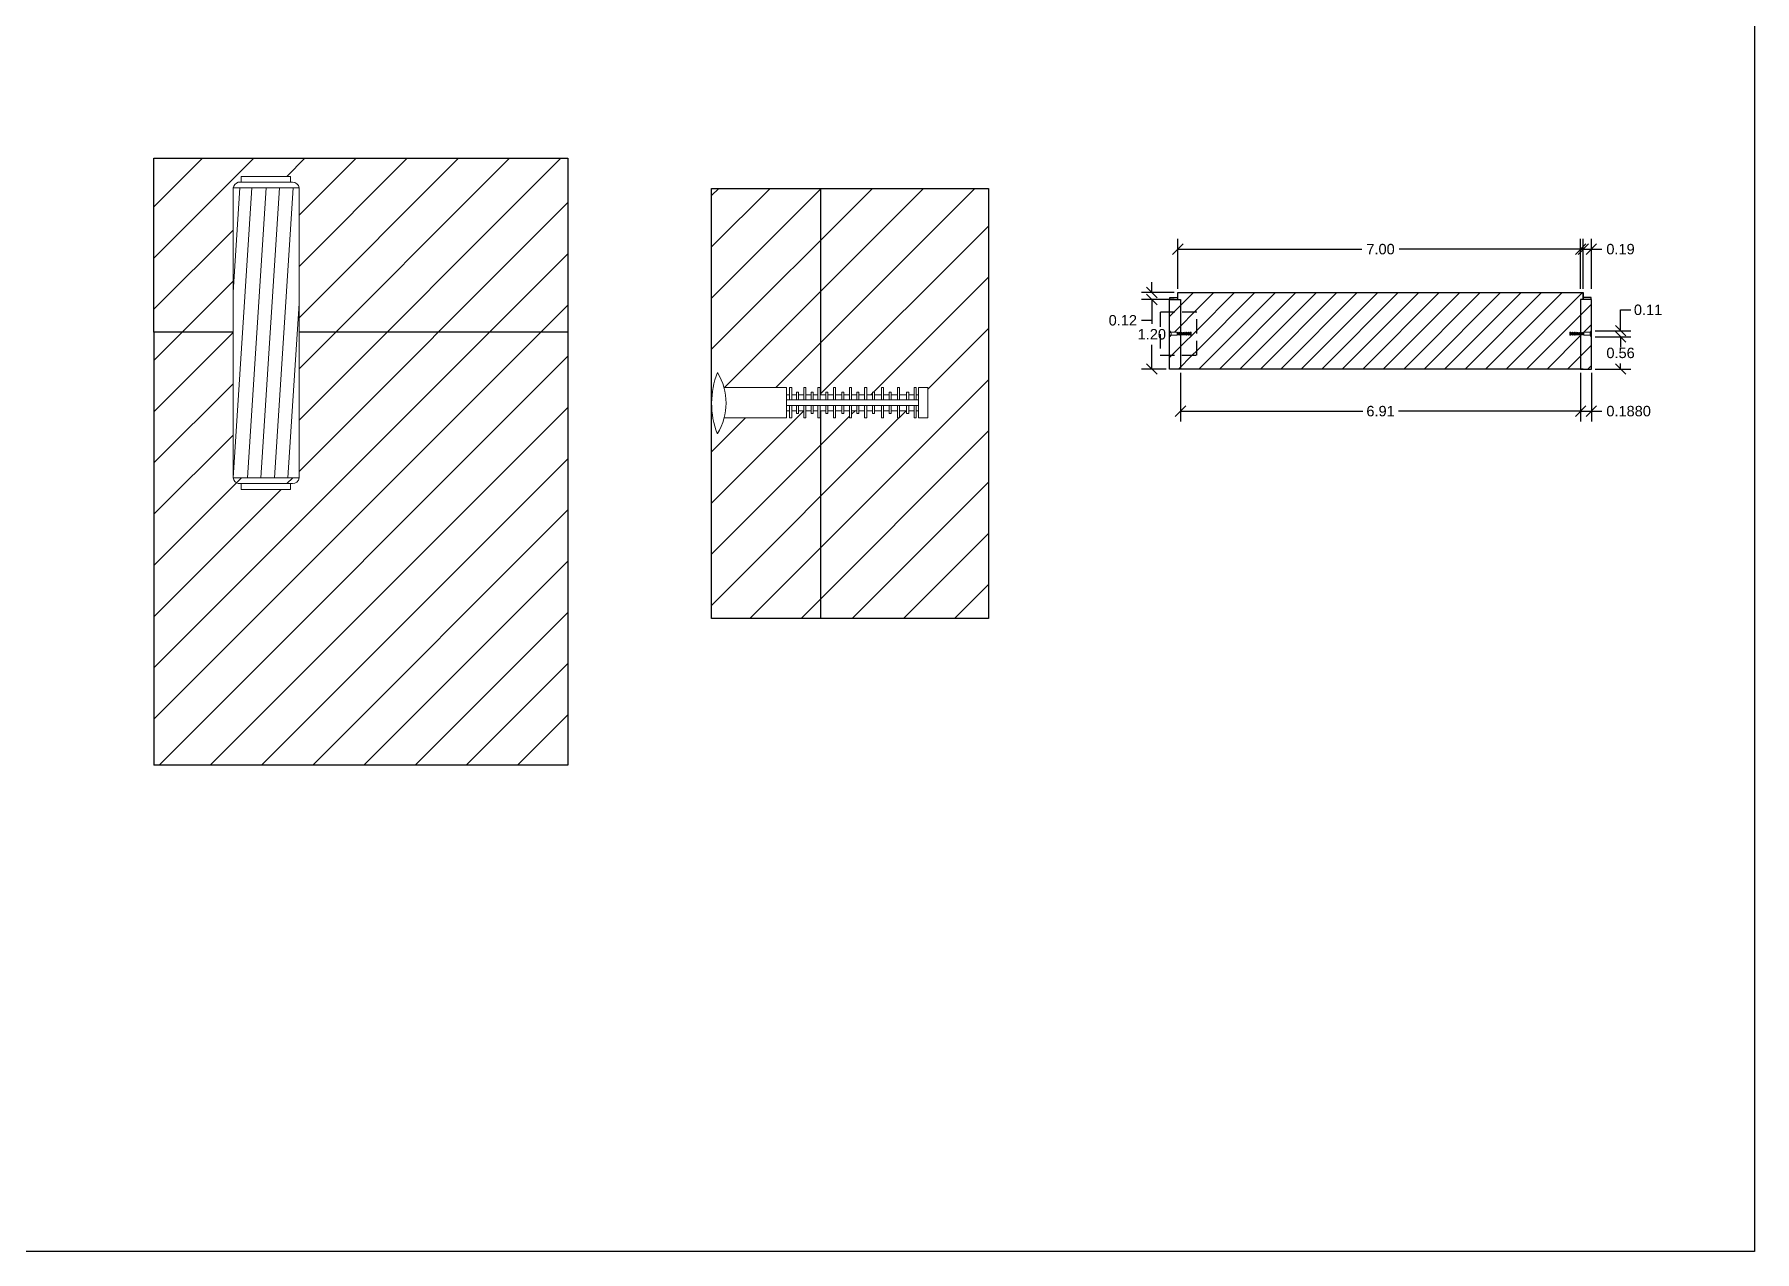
# Model space of a CAD drawing. Header units: centimetres. Extents: x -239 to 1959, y -161 to 626.
# Drawn here: x 269.45 to 299.15, y 583.99 to 604.99 of the extents above; entities that cross this region are included whole.
import ezdxf

# ---------------------------------------------------------------- set-up
doc = ezdxf.new("R2010")
doc.units = ezdxf.units.CM
doc.header["$MEASUREMENT"] = 0
doc.linetypes.add('HIDDEN', pattern=[0.375, 0.25, -0.125])
for name, color, linetype, lineweight in [('dettagli', 4, 'Continuous', 13), ('linee sezioni', 3, 'Continuous', 25), ('quote', 7, 'Continuous', 5), ('trame', 6, 'Continuous', 9)]:
    doc.layers.add(name, color=color, linetype=linetype, lineweight=lineweight)
doc.styles.get("Standard").update_dxf_attribs({"font": 'Arial.ttf'})
doc.dimstyles.new('quote', dxfattribs={"dimtxt": 0.18, "dimasz": 0.18, "dimexe": 0.18, "dimexo": 0.0625, "dimgap": 0.09, "dimtad": 0, "dimtih": 1, "dimtoh": 1, "dimzin": 0, "dimdsep": 46, "dimtxsty": 'Standard', "dimblk": 'OBLIQUE', "dimblk1": 'OBLIQUE', "dimblk2": 'OBLIQUE', "dimcen": 0.09, "dimadec": 0, "dimazin": 0, "dimtfac": 1, "dimtofl": 0, "dimtmove": 0, "dimatfit": 3, "dimldrblk": 'OBLIQUE', "dimfxl": 1, "dimtolj": 1, "dimtzin": 0, "dimarcsym": 0})
doc.dimstyles.get("Standard").update_dxf_attribs({"dimtxt": 0.18, "dimasz": 0.18, "dimexe": 0.18, "dimexo": 0.0625, "dimgap": 0.09, "dimtad": 0, "dimtih": 1, "dimtoh": 1, "dimdec": 4, "dimzin": 0, "dimdsep": 46, "dimtxsty": 'Standard', "dimcen": 0.09, "dimadec": 0, "dimazin": 0, "dimtfac": 1, "dimtdec": 4, "dimtofl": 0, "dimtmove": 0, "dimatfit": 3, "dimfxl": 1, "dimtolj": 1, "dimtzin": 0, "dimarcsym": 0})
pattern_1 = [(45, (7.84935, 0.37001), (-0.176776695, 0.176776695), [])]

# ---------------------------------------------------------------- blocks, each defined once
blk = doc.blocks.new('_Oblique')
at = {"color": 0, "linetype": 'ByBlock', "lineweight": -2}
blk.add_line((-0.5, -0.5), (0.5, 0.5), dxfattribs=at)
blk = doc.blocks.new('*D587')
at = {"color": 0, "lineweight": -2, "transparency": 16777216}
for p, q in [((296.149, 599.155), (296.149, 598.312)), ((296.337, 599.155), (296.337, 598.312)), ((296.149, 598.492), (296.337, 598.492)), ((296.337, 598.492), (296.517, 598.492))]:
    blk.add_line(p, q, dxfattribs=at)
at = {"layer": 'Defpoints', "color": 0, "transparency": 16777216}
for p in [(296.149, 599.218), (296.337, 599.218), (296.337, 598.492)]:
    blk.add_point(p, dxfattribs=at)
at = {"color": 0, "lineweight": -2, "transparency": 16777216, "xscale": 0.18, "yscale": 0.18, "zscale": 0.18, "rotation": 180}
blk.add_blockref('_Oblique', (296.149, 598.492), dxfattribs=at)
at = {"color": 0, "lineweight": -2, "transparency": 16777216, "xscale": 0.18, "yscale": 0.18, "zscale": 0.18}
blk.add_blockref('_Oblique', (296.337, 598.492), dxfattribs=at)
at = {"color": 0, "transparency": 16777216, "insert": (296.979, 598.492), "char_height": 0.18, "attachment_point": 5}
blk.add_mtext('\\A1;0.1880', dxfattribs=at)
blk = doc.blocks.new('*D592')
at = {"color": 0, "lineweight": -2, "transparency": 16777216}
for p, q in [((289.196, 600.601), (289.196, 601.467)), ((296.196, 600.601), (296.196, 601.467)), ((289.196, 601.287), (292.372, 601.287)), ((296.196, 601.287), (293.019, 601.287))]:
    blk.add_line(p, q, dxfattribs=at)
at = {"layer": 'Defpoints', "color": 0, "transparency": 16777216}
for p in [(296.196, 601.287), (289.196, 600.539), (296.196, 600.539)]:
    blk.add_point(p, dxfattribs=at)
at = {"color": 0, "lineweight": -2, "transparency": 16777216, "xscale": 0.18, "yscale": 0.18, "zscale": 0.18, "rotation": 180}
blk.add_blockref('_Oblique', (289.196, 601.287), dxfattribs=at)
at = {"color": 0, "lineweight": -2, "transparency": 16777216, "xscale": 0.18, "yscale": 0.18, "zscale": 0.18}
blk.add_blockref('_Oblique', (296.196, 601.287), dxfattribs=at)
at = {"color": 0, "transparency": 16777216, "insert": (292.696, 601.287), "char_height": 0.18, "attachment_point": 5}
blk.add_mtext('\\A1;7.00', dxfattribs=at)
blk = doc.blocks.new('*D655')
at = {"layer": 'Defpoints', "color": 0, "transparency": 16777216}
for p in [(289.242, 599.218), (296.149, 599.218), (296.149, 598.492)]:
    blk.add_point(p, dxfattribs=at)
at = {"layer": 'quote', "color": 0, "lineweight": -2, "transparency": 16777216}
for p, q in [((289.242, 599.155), (289.242, 598.312)), ((296.149, 599.155), (296.149, 598.312)), ((289.242, 598.492), (292.388, 598.492)), ((296.149, 598.492), (293.003, 598.492))]:
    blk.add_line(p, q, dxfattribs=at)
at = {"layer": 'quote', "color": 0, "lineweight": -2, "transparency": 16777216, "xscale": 0.18, "yscale": 0.18, "zscale": 0.18, "rotation": 180}
blk.add_blockref('_Oblique', (289.242, 598.492), dxfattribs=at)
at = {"layer": 'quote', "color": 0, "lineweight": -2, "transparency": 16777216, "xscale": 0.18, "yscale": 0.18, "zscale": 0.18}
blk.add_blockref('_Oblique', (296.149, 598.492), dxfattribs=at)
at = {"layer": 'quote', "color": 0, "transparency": 16777216, "insert": (292.696, 598.492), "char_height": 0.18, "attachment_point": 5}
blk.add_mtext('\\A1;6.91', dxfattribs=at)
blk = doc.blocks.new('*D656')
at = {"layer": 'Defpoints', "color": 0, "transparency": 16777216}
for p in [(296.337, 599.775), (296.84, 599.775), (296.337, 599.218)]:
    blk.add_point(p, dxfattribs=at)
at = {"layer": 'quote', "color": 0, "lineweight": -2, "transparency": 16777216}
for p, q in [((296.4, 599.775), (297.02, 599.775)), ((296.84, 599.775), (296.84, 599.677)), ((296.4, 599.218), (297.02, 599.218)), ((296.84, 599.218), (296.84, 599.315))]:
    blk.add_line(p, q, dxfattribs=at)
at = {"layer": 'quote', "color": 0, "lineweight": -2, "transparency": 16777216, "xscale": 0.18, "yscale": 0.18, "zscale": 0.18}
for p, rotation in [((296.84, 599.775), 90), ((296.84, 599.218), 270)]:
    blk.add_blockref('_Oblique', p, dxfattribs=dict(at, rotation=rotation))
at = {"layer": 'quote', "color": 0, "transparency": 16777216, "insert": (296.84, 599.496), "char_height": 0.18, "attachment_point": 5}
blk.add_mtext('\\A1;0.56', dxfattribs=at)
blk = doc.blocks.new('*D657')
at = {"layer": 'Defpoints', "color": 0, "transparency": 16777216}
for p in [(296.337, 599.88), (296.337, 599.775), (296.84, 599.88)]:
    blk.add_point(p, dxfattribs=at)
at = {"layer": 'quote', "color": 0, "lineweight": -2, "transparency": 16777216}
for p, q in [((296.84, 599.88), (296.84, 600.24)), ((296.84, 600.24), (297.02, 600.24)), ((296.4, 599.88), (297.02, 599.88)), ((296.4, 599.775), (297.02, 599.775)), ((296.84, 599.775), (296.84, 599.595))]:
    blk.add_line(p, q, dxfattribs=at)
at = {"layer": 'quote', "color": 0, "lineweight": -2, "transparency": 16777216, "xscale": 0.18, "yscale": 0.18, "zscale": 0.18}
for p, rotation in [((296.84, 599.88), 270), ((296.84, 599.775), 90)]:
    blk.add_blockref('_Oblique', p, dxfattribs=dict(at, rotation=rotation))
at = {"layer": 'quote', "color": 0, "transparency": 16777216, "insert": (297.315, 600.24), "char_height": 0.18, "attachment_point": 5}
blk.add_mtext('\\A1;0.11', dxfattribs=at)
blk = doc.blocks.new('*D658')
at = {"layer": 'Defpoints', "color": 0, "transparency": 16777216}
for p in [(296.337, 601.287), (296.149, 600.539), (296.337, 600.539)]:
    blk.add_point(p, dxfattribs=at)
at = {"layer": 'quote', "color": 0, "lineweight": -2, "transparency": 16777216}
for p, q in [((296.149, 600.601), (296.149, 601.467)), ((296.337, 600.601), (296.337, 601.467)), ((296.149, 601.287), (296.337, 601.287)), ((296.337, 601.287), (296.517, 601.287))]:
    blk.add_line(p, q, dxfattribs=at)
at = {"layer": 'quote', "color": 0, "lineweight": -2, "transparency": 16777216, "xscale": 0.18, "yscale": 0.18, "zscale": 0.18, "rotation": 180}
blk.add_blockref('_Oblique', (296.149, 601.287), dxfattribs=at)
at = {"layer": 'quote', "color": 0, "lineweight": -2, "transparency": 16777216, "xscale": 0.18, "yscale": 0.18, "zscale": 0.18}
blk.add_blockref('_Oblique', (296.337, 601.287), dxfattribs=at)
at = {"layer": 'quote', "color": 0, "transparency": 16777216, "insert": (296.839, 601.287), "char_height": 0.18, "attachment_point": 5}
blk.add_mtext('\\A1;0.19', dxfattribs=at)
blk = doc.blocks.new('*D659')
at = {"layer": 'Defpoints', "color": 0, "transparency": 16777216}
for p in [(289.196, 600.539), (288.747, 600.419), (289.196, 600.419)]:
    blk.add_point(p, dxfattribs=at)
at = {"layer": 'quote', "color": 0, "lineweight": -2, "transparency": 16777216}
for p, q in [((289.133, 600.539), (288.567, 600.539)), ((288.747, 600.539), (288.747, 600.719)), ((289.133, 600.419), (288.567, 600.419)), ((288.747, 600.419), (288.747, 600.059)), ((288.747, 600.059), (288.567, 600.059))]:
    blk.add_line(p, q, dxfattribs=at)
at = {"layer": 'quote', "color": 0, "lineweight": -2, "transparency": 16777216, "xscale": 0.18, "yscale": 0.18, "zscale": 0.18}
for p, rotation in [((288.747, 600.539), 270), ((288.747, 600.419), 90)]:
    blk.add_blockref('_Oblique', p, dxfattribs=dict(at, rotation=rotation))
at = {"layer": 'quote', "color": 0, "transparency": 16777216, "insert": (288.246, 600.059), "char_height": 0.18, "attachment_point": 5}
blk.add_mtext('\\A1;0.12', dxfattribs=at)
blk = doc.blocks.new('*D660')
at = {"layer": 'Defpoints', "color": 0, "transparency": 16777216}
for p in [(289.054, 600.419), (288.747, 599.218), (289.06, 599.218)]:
    blk.add_point(p, dxfattribs=at)
at = {"layer": 'quote', "color": 0, "lineweight": -2, "transparency": 16777216}
for p, q in [((288.991, 600.419), (288.567, 600.419)), ((288.747, 600.419), (288.747, 600)), ((288.747, 599.218), (288.747, 599.637)), ((288.997, 599.218), (288.567, 599.218))]:
    blk.add_line(p, q, dxfattribs=at)
at = {"layer": 'quote', "color": 0, "lineweight": -2, "transparency": 16777216, "xscale": 0.18, "yscale": 0.18, "zscale": 0.18}
for p, rotation in [((288.747, 600.419), 90), ((288.747, 599.218), 270)]:
    blk.add_blockref('_Oblique', p, dxfattribs=dict(at, rotation=rotation))
at = {"layer": 'quote', "color": 0, "transparency": 16777216, "insert": (288.747, 599.818), "char_height": 0.18, "attachment_point": 5}
blk.add_mtext('\\A1;1.20', dxfattribs=at)

msp = doc.modelspace()

# ---------------------------------------------------------------- hatches: boundary and pattern name
at = {"layer": 'trame'}
h = msp.add_hatch(dxfattribs=at)
h.set_pattern_fill('ANSI31', color=256, scale=5)
h.set_pattern_definition([(45, (465.4657, 463.6254), (-0.4419417, 0.4419417), [])])
h.paths.add_polyline_path([(278.66197, 602.85594), (271.51769, 602.85594), (271.51769, 599.85594), (272.88419, 599.85594), (272.88419, 602.34262, -0.27850265), (272.97419, 602.44262), (273.02419, 602.44262), (273.02419, 602.54262), (273.87419, 602.54262), (273.87419, 602.44262), (273.90974, 602.44262, -0.41421356), (274.02419, 602.34262), (274.02419, 599.85594), (278.66197, 599.85594)])
h.paths.add_polyline_path([(278.66197, 599.85594), (274.02419, 599.85594), (274.02419, 597.34262), (272.88419, 597.34262, 0.27850265), (272.97419, 597.24262), (273.87419, 597.24262), (273.87419, 597.14262), (273.02419, 597.14262), (273.02419, 597.24262), (272.97419, 597.24262, -0.27850265), (272.88419, 597.34262), (272.88419, 599.85594), (271.51769, 599.85594), (271.51769, 592.38416), (278.66197, 592.38416)])
h = msp.add_hatch(dxfattribs=at)
h.set_pattern_fill('ANSI31', color=256, scale=5)
h.set_pattern_definition([(45, (648.40216, 606.1909), (-0.4419417, 0.4419417), [])])
h.paths.add_polyline_path([(283.02704, 602.3354), (281.14606, 602.3354), (281.14606, 598.61779, -0.09707001), (281.24942, 599.15986, -0.06861415), (281.35925, 598.90061), (282.43772, 598.90061), (282.43772, 598.77566), (282.49309, 598.77566), (282.49309, 598.90061), (282.52878, 598.90061), (282.52878, 598.77566), (282.61087, 598.77566), (282.61087, 598.8213), (282.64656, 598.8213), (282.64656, 598.77566), (282.73578, 598.77566), (282.73578, 598.90061), (282.77147, 598.90061), (282.77147, 598.77566), (282.86426, 598.77566), (282.86426, 598.8213), (282.89996, 598.8213), (282.89996, 598.77566), (282.98204, 598.77566), (282.98204, 598.90061), (283.02704, 598.90061)])
h.paths.add_polyline_path([(285.92538, 602.3354), (283.02704, 602.3354), (283.02704, 598.77566), (283.11766, 598.77566), (283.11766, 598.8213), (283.15336, 598.8213), (283.15336, 598.77566), (283.24972, 598.77566), (283.24972, 598.90061), (283.28541, 598.90061), (283.28541, 598.77566), (283.39247, 598.77566), (283.39247, 598.8213), (283.42817, 598.8213), (283.42817, 598.77566), (283.5281, 598.77566), (283.5281, 598.90061), (283.56379, 598.90061), (283.56379, 598.77566), (283.65301, 598.77566), (283.65301, 598.8213), (283.6887, 598.8213), (283.6887, 598.77566), (283.78863, 598.77566), (283.78863, 598.90061), (283.82432, 598.90061), (283.82432, 598.77566), (283.92425, 598.77566), (283.92425, 598.8213), (283.95994, 598.8213), (283.95994, 598.77566), (284.07772, 598.77566), (284.07772, 598.90061), (284.11341, 598.90061), (284.11341, 598.77566), (284.21334, 598.77566), (284.21334, 598.8213), (284.24903, 598.8213), (284.24903, 598.77566), (284.3561, 598.77566), (284.3561, 598.90061), (284.39179, 598.90061), (284.39179, 598.77566), (284.51313, 598.77566), (284.51313, 598.8213), (284.54882, 598.8213), (284.54882, 598.77566), (284.64161, 598.77566), (284.64161, 598.90061), (284.67731, 598.90061), (284.67731, 598.77566), (284.71945, 598.77566), (284.71945, 598.90061), (284.87865, 598.90061), (284.87865, 598.37617), (284.71945, 598.37617), (284.71945, 598.50016), (284.67731, 598.50016), (284.67731, 598.37467), (284.64161, 598.37467), (284.64161, 598.50016), (284.54882, 598.50016), (284.54882, 598.45398), (284.51313, 598.45398), (284.51313, 598.50016), (284.39179, 598.50016), (284.39179, 598.37467), (284.3561, 598.37467), (284.3561, 598.50016), (284.24903, 598.50016), (284.24903, 598.45398), (284.21334, 598.45398), (284.21334, 598.50016), (284.11341, 598.50016), (284.11341, 598.37467), (284.07772, 598.37467), (284.07772, 598.50016), (283.95994, 598.50016), (283.95994, 598.45398), (283.92425, 598.45398), (283.92425, 598.50016), (283.82432, 598.50016), (283.82432, 598.37467), (283.78863, 598.37467), (283.78863, 598.50016), (283.6887, 598.50016), (283.6887, 598.45398), (283.65301, 598.45398), (283.65301, 598.50016), (283.56379, 598.50016), (283.56379, 598.37467), (283.5281, 598.37467), (283.5281, 598.50016), (283.42817, 598.50016), (283.42817, 598.45398), (283.39247, 598.45398), (283.39247, 598.50016), (283.28541, 598.50016), (283.28541, 598.37467), (283.24972, 598.37467), (283.24972, 598.50016), (283.15336, 598.50016), (283.15336, 598.45398), (283.11766, 598.45398), (283.11766, 598.50016), (283.02704, 598.50016), (283.02704, 594.91608), (285.92538, 594.91608)])
h.paths.add_polyline_path([(283.02704, 598.37467), (282.98204, 598.37467), (282.98204, 598.50016), (282.89996, 598.50016), (282.89996, 598.45398), (282.86426, 598.45398), (282.86426, 598.50016), (282.77147, 598.50016), (282.77147, 598.37467), (282.73578, 598.37467), (282.73578, 598.50016), (282.64656, 598.50016), (282.64656, 598.45398), (282.61087, 598.45398), (282.61087, 598.50016), (282.52878, 598.50016), (282.52878, 598.37467), (282.49309, 598.37467), (282.49309, 598.50016), (282.43772, 598.50016), (282.43772, 598.37617), (281.36265, 598.37617, -0.0734125), (281.24616, 598.09858, -0.09294156), (281.14606, 598.61779), (281.14606, 594.91608), (283.02704, 594.91608)])
h = msp.add_hatch(dxfattribs=at)
h.set_pattern_fill('ANSI31', color=256, scale=2)
h.set_pattern_definition(pattern_1)
h.paths.add_polyline_path([(289.24176, 600.19768), (289.05366, 600.19768), (289.05366, 599.82739, -0.0944923), (289.064, 599.88013), (289.07532, 599.88013), (289.07532, 599.8542), (289.18283, 599.8542), (289.18283, 599.84171), (289.18837, 599.84171), (289.18837, 599.8542), (289.19194, 599.8542), (289.19194, 599.84171), (289.20014, 599.84171), (289.20014, 599.84627), (289.20371, 599.84627), (289.20371, 599.84171), (289.21264, 599.84171), (289.21264, 599.8542), (289.2162, 599.8542), (289.2162, 599.84171), (289.22548, 599.84171), (289.22548, 599.84627), (289.22905, 599.84627), (289.22905, 599.84171), (289.23726, 599.84171), (289.23726, 599.8542), (289.24176, 599.8542)])
h.paths.add_polyline_path([(289.24176, 600.419), (289.05366, 600.419), (289.05366, 600.19768), (289.24176, 600.19768)])
h.paths.add_polyline_path([(289.19553, 600.45169), (289.05996, 600.45169), (289.05996, 600.419), (289.19553, 600.419)])
h.paths.add_polyline_path([(289.24176, 599.45575), (289.05366, 599.45575), (289.05366, 599.21776), (289.24176, 599.21776)])
h.paths.add_polyline_path([(296.1493, 600.419), (296.19553, 600.419), (296.19553, 600.53855), (289.73569, 600.53855), (289.19553, 600.53855), (289.19553, 600.419), (289.24176, 600.419), (289.24176, 600.19768), (289.52138, 600.19768), (289.52138, 599.45575), (289.24176, 599.45575), (289.24176, 599.21776), (289.73569, 599.21776), (296.1493, 599.21776), (296.1493, 599.81416), (296.14024, 599.81416), (296.14024, 599.80954), (296.13667, 599.80954), (296.13667, 599.81416), (296.12703, 599.81416), (296.12703, 599.80161), (296.12346, 599.80161), (296.12346, 599.81416), (296.11275, 599.81416), (296.11275, 599.80954), (296.10919, 599.80954), (296.10919, 599.81416), (296.09919, 599.81416), (296.09919, 599.80161), (296.09562, 599.80161), (296.09562, 599.81416), (296.0867, 599.81416), (296.0867, 599.80954), (296.08313, 599.80954), (296.08313, 599.81416), (296.07314, 599.81416), (296.07314, 599.80161), (296.06957, 599.80161), (296.06957, 599.81416), (296.05958, 599.81416), (296.05958, 599.80954), (296.05601, 599.80954), (296.05601, 599.81416), (296.04423, 599.81416), (296.04423, 599.80161), (296.04066, 599.80161), (296.04066, 599.81416), (296.03067, 599.81416), (296.03067, 599.80954), (296.0271, 599.80954), (296.0271, 599.81416), (296.01639, 599.81416), (296.01639, 599.80161), (296.01282, 599.80161), (296.01282, 599.81416), (296.00069, 599.81416), (296.00069, 599.80954), (295.99712, 599.80954), (295.99712, 599.81416), (295.98784, 599.81416), (295.98784, 599.80161), (295.98006, 599.80161), (295.98006, 599.80176), (295.96414, 599.80176), (295.96414, 599.8542), (295.98006, 599.8542), (295.98006, 599.83295), (295.99712, 599.83295), (295.99712, 599.84627), (296.00069, 599.84627), (296.00069, 599.84171), (296.01282, 599.84171), (296.01282, 599.8542), (296.01639, 599.8542), (296.01639, 599.84171), (296.0271, 599.84171), (296.0271, 599.84627), (296.03067, 599.84627), (296.03067, 599.84171), (296.04066, 599.84171), (296.04066, 599.8542), (296.04423, 599.8542), (296.04423, 599.84171), (296.05601, 599.84171), (296.05601, 599.84627), (296.05958, 599.84627), (296.05958, 599.84171), (296.06957, 599.84171), (296.06957, 599.8542), (296.07314, 599.8542), (296.07314, 599.84171), (296.08313, 599.84171), (296.08313, 599.84627), (296.0867, 599.84627), (296.0867, 599.84171), (296.09562, 599.84171), (296.09562, 599.8542), (296.09919, 599.8542), (296.09919, 599.84171), (296.10919, 599.84171), (296.10919, 599.84627), (296.11275, 599.84627), (296.11275, 599.84171), (296.12346, 599.84171), (296.12346, 599.8542), (296.12703, 599.8542), (296.12703, 599.84171), (296.13667, 599.84171), (296.13667, 599.84627), (296.14024, 599.84627), (296.14024, 599.84171), (296.1493, 599.84171)])
h.paths.add_polyline_path([(296.3374, 600.419), (296.1493, 600.419), (296.1493, 599.84171), (296.14024, 599.84171), (296.14024, 599.83295), (296.16201, 599.83295), (296.16201, 599.84627), (296.16558, 599.84627), (296.16558, 599.84171), (296.17485, 599.84171), (296.17485, 599.8542), (296.17842, 599.8542), (296.17842, 599.84171), (296.18735, 599.84171), (296.18735, 599.84627), (296.19092, 599.84627), (296.19092, 599.84171), (296.19912, 599.84171), (296.19912, 599.8542), (296.20269, 599.8542), (296.20269, 599.84171), (296.20823, 599.84171), (296.20823, 599.8542), (296.31608, 599.8542), (296.31608, 599.88013), (296.32706, 599.88013, -0.0944923), (296.3374, 599.82739)])
h.paths.add_polyline_path([(296.3374, 599.82739, 0.0944923), (296.32706, 599.88013), (296.31608, 599.88013), (296.31608, 599.8542), (296.20823, 599.8542), (296.20823, 599.84171), (296.20823, 599.81416), (296.20269, 599.81416), (296.20269, 599.80161), (296.19912, 599.80161), (296.19912, 599.81416), (296.19092, 599.81416), (296.19092, 599.80954), (296.18735, 599.80954), (296.18735, 599.81416), (296.17842, 599.81416), (296.17842, 599.80161), (296.17485, 599.80161), (296.17485, 599.81416), (296.16558, 599.81416), (296.16558, 599.80954), (296.16201, 599.80954), (296.16201, 599.81416), (296.1538, 599.81416), (296.1538, 599.80161), (296.1493, 599.80161), (296.1493, 599.21776), (296.3374, 599.21776)])
h.paths.add_polyline_path([(296.31608, 599.8542), (296.20823, 599.8542), (296.20823, 599.84171), (296.20823, 599.80176), (296.31574, 599.80176, -0.12933134)], flags=16)
h.paths.add_polyline_path([(296.32706, 599.88013, 0.06861415), (296.31608, 599.8542), (296.31608, 599.80047, 0.06861415), (296.32706, 599.77454), (296.3276, 599.77454, 0.1906872)])
h = msp.add_hatch(dxfattribs=at)
h.set_pattern_fill('ANSI31', color=256, scale=2)
h.paths.add_polyline_path([(288.48175, 600.08168), (288.34618, 600.08168), (288.34618, 600.04899), (288.48175, 600.04899)])
h = msp.add_hatch(dxfattribs=at)
h.set_pattern_fill('ANSI31', color=256, scale=2)
h.set_pattern_definition(pattern_1)
h.paths.add_polyline_path([(289.52138, 600.19768), (289.24176, 600.19768), (289.24176, 599.84171), (289.25082, 599.84171), (289.25082, 599.84627), (289.25439, 599.84627), (289.25439, 599.84171), (289.26403, 599.84171), (289.26403, 599.8542), (289.2676, 599.8542), (289.2676, 599.84171), (289.2783, 599.84171), (289.2783, 599.84627), (289.28187, 599.84627), (289.28187, 599.84171), (289.29187, 599.84171), (289.29187, 599.8542), (289.29544, 599.8542), (289.29544, 599.84171), (289.30436, 599.84171), (289.30436, 599.84627), (289.30793, 599.84627), (289.30793, 599.84171), (289.31792, 599.84171), (289.31792, 599.8542), (289.32149, 599.8542), (289.32149, 599.84171), (289.33148, 599.84171), (289.33148, 599.84627), (289.33505, 599.84627), (289.33505, 599.84171), (289.34683, 599.84171), (289.34683, 599.8542), (289.3504, 599.8542), (289.3504, 599.84171), (289.36039, 599.84171), (289.36039, 599.84627), (289.36396, 599.84627), (289.36396, 599.84171), (289.37467, 599.84171), (289.37467, 599.8542), (289.37824, 599.8542), (289.37824, 599.84171), (289.39037, 599.84171), (289.39037, 599.84627), (289.39394, 599.84627), (289.39394, 599.84171), (289.40322, 599.84171), (289.40322, 599.8542), (289.40679, 599.8542), (289.40679, 599.84171), (289.411, 599.84171), (289.411, 599.8542), (289.42692, 599.8542), (289.42692, 599.80176), (289.411, 599.80176), (289.411, 599.81416), (289.40679, 599.81416), (289.40679, 599.80161), (289.40322, 599.80161), (289.40322, 599.81416), (289.39394, 599.81416), (289.39394, 599.80954), (289.39037, 599.80954), (289.39037, 599.81416), (289.37824, 599.81416), (289.37824, 599.80161), (289.37467, 599.80161), (289.37467, 599.81416), (289.36396, 599.81416), (289.36396, 599.80954), (289.36039, 599.80954), (289.36039, 599.81416), (289.3504, 599.81416), (289.3504, 599.80161), (289.34683, 599.80161), (289.34683, 599.81416), (289.33505, 599.81416), (289.33505, 599.80954), (289.33148, 599.80954), (289.33148, 599.81416), (289.32149, 599.81416), (289.32149, 599.80161), (289.31792, 599.80161), (289.31792, 599.81416), (289.30793, 599.81416), (289.30793, 599.80954), (289.30436, 599.80954), (289.30436, 599.81416), (289.29544, 599.81416), (289.29544, 599.80161), (289.29187, 599.80161), (289.29187, 599.81416), (289.28187, 599.81416), (289.28187, 599.80954), (289.2783, 599.80954), (289.2783, 599.81416), (289.2676, 599.81416), (289.2676, 599.80161), (289.26403, 599.80161), (289.26403, 599.81416), (289.25439, 599.81416), (289.25439, 599.80954), (289.25082, 599.80954), (289.25082, 599.81416), (289.24176, 599.81416), (289.24176, 599.45575), (289.52138, 599.45575)])
h = msp.add_hatch(dxfattribs=at)
h.set_pattern_fill('ANSI31', color=256, scale=2)
h.set_pattern_definition(pattern_1)
h.paths.add_polyline_path([(289.24176, 599.80161), (289.23726, 599.80161), (289.23726, 599.81416), (289.22905, 599.81416), (289.22905, 599.80954), (289.22548, 599.80954), (289.22548, 599.81416), (289.2162, 599.81416), (289.2162, 599.80161), (289.21264, 599.80161), (289.21264, 599.81416), (289.20371, 599.81416), (289.20371, 599.80954), (289.20014, 599.80954), (289.20014, 599.81416), (289.19194, 599.81416), (289.19194, 599.80161), (289.18837, 599.80161), (289.18837, 599.81416), (289.18283, 599.81416), (289.18283, 599.80176), (289.07532, 599.80176), (289.07532, 599.77454), (289.06346, 599.77454, -0.09191583), (289.05366, 599.82592), (289.05366, 599.45575), (289.24176, 599.45575)])

# ---------------------------------------------------------------- linework, layer by layer
at = {"color": 3}
msp.add_lwpolyline([(239.75398, 583.9922), (239.75398, 625.9922), (299.15398, 625.9922), (299.15398, 583.9922), (239.75398, 583.9922)], dxfattribs=at)
at = {"linetype": 'HIDDEN'}
msp.add_lwpolyline([(289.52138, 600.19768), (288.8881, 600.19768), (288.8881, 599.45575), (289.52138, 599.45575), (289.52138, 600.19768)], dxfattribs=at)
msp.add_lwpolyline([(278.66197, 599.85594), (274.02419, 599.85594)])
at = {"layer": 'dettagli'}
for p, q in [((272.88419, 597.34262), (273.20707, 602.34262)), ((272.88419, 600.54601), (273.00021, 602.34262)), ((273.13139, 597.34262), (273.45428, 602.34262)), ((273.36425, 597.34262), (273.68713, 602.34262)), ((273.59711, 597.34262), (273.92, 602.34262)), ((273.90974, 602.44262), (273.87419, 602.44262)), ((273.82997, 597.34262), (274.02419, 600.35015)), ((289.18283, 599.8542), (289.18283, 599.80176)), ((289.18283, 599.81416), (289.18837, 599.81416)), ((289.19194, 599.81416), (289.20014, 599.81416)), ((289.20371, 599.81416), (289.21264, 599.81416)), ((289.2162, 599.81416), (289.22548, 599.81416)), ((289.22905, 599.81416), (289.23726, 599.81416)), ((289.24083, 599.81416), (289.25082, 599.81416)), ((289.25439, 599.81416), (289.26403, 599.81416)), ((289.2676, 599.81416), (289.2783, 599.81416)), ((289.28187, 599.81416), (289.29187, 599.81416)), ((289.29544, 599.81416), (289.30436, 599.81416)), ((289.30793, 599.81416), (289.31792, 599.81416)), ((289.32149, 599.81416), (289.33148, 599.81416)), ((289.33505, 599.81416), (289.34683, 599.81416)), ((289.3504, 599.81416), (289.36039, 599.81416)), ((289.36396, 599.81416), (289.37467, 599.81416)), ((289.37824, 599.81416), (289.39037, 599.81416)), ((289.39394, 599.81416), (289.40322, 599.81416)), ((289.40679, 599.81416), (289.411, 599.81416)), ((289.411, 599.8542), (289.411, 599.80176)), ((295.98006, 599.8542), (295.98006, 599.80176)), ((295.98427, 599.81416), (295.98006, 599.81416)), ((295.99712, 599.81416), (295.98784, 599.81416)), ((296.01282, 599.81416), (296.00069, 599.81416)), ((296.0271, 599.81416), (296.01639, 599.81416)), ((296.04066, 599.81416), (296.03067, 599.81416)), ((296.05601, 599.81416), (296.04423, 599.81416)), ((296.06957, 599.81416), (296.05958, 599.81416)), ((296.08313, 599.81416), (296.07314, 599.81416)), ((296.09562, 599.81416), (296.0867, 599.81416)), ((296.10919, 599.81416), (296.09919, 599.81416)), ((296.12346, 599.81416), (296.11275, 599.81416)), ((296.13667, 599.81416), (296.12703, 599.81416)), ((296.15023, 599.81416), (296.14024, 599.81416)), ((296.16201, 599.81416), (296.1538, 599.81416)), ((296.17485, 599.81416), (296.16558, 599.81416)), ((296.18735, 599.81416), (296.17842, 599.81416)), ((296.19912, 599.81416), (296.19092, 599.81416)), ((296.20823, 599.81416), (296.20269, 599.81416)), ((296.20823, 599.8542), (296.20823, 599.80176)), ((282.43772, 598.90061), (282.43772, 598.37617)), ((284.71945, 598.90061), (284.71945, 598.37617)), ((282.43772, 598.50016), (282.49309, 598.50016)), ((282.52878, 598.50016), (282.61087, 598.50016)), ((282.64656, 598.50016), (282.73578, 598.50016)), ((282.77147, 598.50016), (282.86426, 598.50016)), ((282.89996, 598.50016), (282.98204, 598.50016)), ((283.01773, 598.50016), (283.11766, 598.50016)), ((283.15336, 598.50016), (283.24972, 598.50016)), ((283.28541, 598.50016), (283.39247, 598.50016)), ((283.42817, 598.50016), (283.5281, 598.50016)), ((283.56379, 598.50016), (283.65301, 598.50016)), ((283.6887, 598.50016), (283.78863, 598.50016)), ((283.82432, 598.50016), (283.92425, 598.50016)), ((283.95994, 598.50016), (284.07772, 598.50016)), ((284.11341, 598.50016), (284.21334, 598.50016)), ((284.24903, 598.50016), (284.3561, 598.50016)), ((284.39179, 598.50016), (284.51313, 598.50016)), ((284.54882, 598.50016), (284.64161, 598.50016)), ((284.67731, 598.50016), (284.71945, 598.50016)), ((273.90974, 597.24262), (273.87419, 597.24262))]:
    msp.add_line(p, q, dxfattribs=at)
for points in [[(273.45419, 602.34262), (274.02419, 602.34262), (274.02419, 597.34262), (272.88419, 597.34262), (272.88419, 602.34262), (273.45419, 602.34262)], [(273.02419, 602.44262), (273.02419, 602.54262), (273.87419, 602.54262), (273.87419, 602.44262), (272.97419, 602.44262)], [(289.07498, 599.8542), (289.18283, 599.8542)], [(289.18283, 599.80176), (289.07532, 599.80176), (289.07532, 599.80176)], [(289.18283, 599.84171), (289.18837, 599.84171)], [(289.18283, 599.83295), (289.411, 599.83295)], [(289.18283, 599.82286), (289.411, 599.82286)], [(289.18837, 599.83295), (289.18837, 599.8542), (289.19194, 599.8542), (289.19194, 599.83295)], [(289.18837, 599.82286), (289.18837, 599.80161), (289.19194, 599.80161), (289.19194, 599.82286)], [(289.19194, 599.84171), (289.20014, 599.84171)], [(289.20014, 599.83295), (289.20014, 599.84627), (289.20371, 599.84627), (289.20371, 599.83295)], [(289.20014, 599.82286), (289.20014, 599.80954), (289.20371, 599.80954), (289.20371, 599.82286)], [(289.20371, 599.84171), (289.21264, 599.84171)], [(289.21264, 599.83295), (289.21264, 599.8542), (289.2162, 599.8542), (289.2162, 599.83295)], [(289.21264, 599.82286), (289.21264, 599.80161), (289.2162, 599.80161), (289.2162, 599.82286)], [(289.2162, 599.84171), (289.22548, 599.84171)], [(289.22548, 599.83295), (289.22548, 599.84627), (289.22905, 599.84627), (289.22905, 599.83295)], [(289.22548, 599.82286), (289.22548, 599.80954), (289.22905, 599.80954), (289.22905, 599.82286)], [(289.22905, 599.84171), (289.23726, 599.84171)], [(289.23726, 599.83295), (289.23726, 599.8542), (289.24083, 599.8542), (289.24083, 599.83295)], [(289.23726, 599.82286), (289.23726, 599.80161), (289.24083, 599.80161), (289.24083, 599.82286)], [(289.24083, 599.84171), (289.25082, 599.84171)], [(289.25082, 599.83295), (289.25082, 599.84627), (289.25439, 599.84627), (289.25439, 599.83295)], [(289.25082, 599.82286), (289.25082, 599.80954), (289.25439, 599.80954), (289.25439, 599.82286)], [(289.25439, 599.84171), (289.26403, 599.84171)], [(289.26403, 599.83295), (289.26403, 599.8542), (289.2676, 599.8542), (289.2676, 599.83295)], [(289.26403, 599.82286), (289.26403, 599.80161), (289.2676, 599.80161), (289.2676, 599.82286)], [(289.2676, 599.84171), (289.2783, 599.84171)], [(289.2783, 599.83295), (289.2783, 599.84627), (289.28187, 599.84627), (289.28187, 599.83295)], [(289.2783, 599.82286), (289.2783, 599.80954), (289.28187, 599.80954), (289.28187, 599.82286)], [(289.28187, 599.84171), (289.29187, 599.84171)], [(289.29187, 599.83295), (289.29187, 599.8542), (289.29544, 599.8542), (289.29544, 599.83295)], [(289.29187, 599.82286), (289.29187, 599.80161), (289.29544, 599.80161), (289.29544, 599.82286)], [(289.29544, 599.84171), (289.30436, 599.84171)], [(289.30436, 599.83295), (289.30436, 599.84627), (289.30793, 599.84627), (289.30793, 599.83295)], [(289.30436, 599.82286), (289.30436, 599.80954), (289.30793, 599.80954), (289.30793, 599.82286)], [(289.30793, 599.84171), (289.31792, 599.84171)], [(289.31792, 599.83295), (289.31792, 599.8542), (289.32149, 599.8542), (289.32149, 599.83295)], [(289.31792, 599.82286), (289.31792, 599.80161), (289.32149, 599.80161), (289.32149, 599.82286)], [(289.32149, 599.84171), (289.33148, 599.84171)], [(289.33148, 599.83295), (289.33148, 599.84627), (289.33505, 599.84627), (289.33505, 599.83295)], [(289.33148, 599.82286), (289.33148, 599.80954), (289.33505, 599.80954), (289.33505, 599.82286)], [(289.33505, 599.84171), (289.34683, 599.84171)], [(289.34683, 599.83295), (289.34683, 599.8542), (289.3504, 599.8542), (289.3504, 599.83295)], [(289.34683, 599.82286), (289.34683, 599.80161), (289.3504, 599.80161), (289.3504, 599.82286)], [(289.3504, 599.84171), (289.36039, 599.84171)], [(289.36039, 599.83295), (289.36039, 599.84627), (289.36396, 599.84627), (289.36396, 599.83295)], [(289.36039, 599.82286), (289.36039, 599.80954), (289.36396, 599.80954), (289.36396, 599.82286)], [(289.36396, 599.84171), (289.37467, 599.84171)], [(289.37467, 599.83295), (289.37467, 599.8542), (289.37824, 599.8542), (289.37824, 599.83295)], [(289.37467, 599.82286), (289.37467, 599.80161), (289.37824, 599.80161), (289.37824, 599.82286)], [(289.37824, 599.84171), (289.39037, 599.84171)], [(289.39037, 599.83295), (289.39037, 599.84627), (289.39394, 599.84627), (289.39394, 599.83295)], [(289.39037, 599.82286), (289.39037, 599.80954), (289.39394, 599.80954), (289.39394, 599.82286)], [(289.39394, 599.84171), (289.40322, 599.84171)], [(289.40322, 599.83295), (289.40322, 599.8542), (289.40679, 599.8542), (289.40679, 599.83295)], [(289.40322, 599.82286), (289.40322, 599.80161), (289.40679, 599.80161), (289.40679, 599.82286)], [(289.40679, 599.84171), (289.411, 599.84171)], [(289.411, 599.8542), (289.42692, 599.8542), (289.42692, 599.80176), (289.411, 599.80176)], [(295.98006, 599.8542), (295.96414, 599.8542), (295.96414, 599.80176), (295.98006, 599.80176)], [(295.98427, 599.84171), (295.98006, 599.84171)], [(296.20823, 599.83295), (295.98006, 599.83295)], [(296.20823, 599.82286), (295.98006, 599.82286)], [(295.98784, 599.83295), (295.98784, 599.8542), (295.98427, 599.8542), (295.98427, 599.83295)], [(295.98784, 599.82286), (295.98784, 599.80161), (295.98427, 599.80161), (295.98427, 599.82286)], [(295.99712, 599.84171), (295.98784, 599.84171)], [(296.00069, 599.83295), (296.00069, 599.84627), (295.99712, 599.84627), (295.99712, 599.83295)], [(296.00069, 599.82286), (296.00069, 599.80954), (295.99712, 599.80954), (295.99712, 599.82286)], [(296.01282, 599.84171), (296.00069, 599.84171)], [(296.01639, 599.83295), (296.01639, 599.8542), (296.01282, 599.8542), (296.01282, 599.83295)], [(296.01639, 599.82286), (296.01639, 599.80161), (296.01282, 599.80161), (296.01282, 599.82286)], [(296.0271, 599.84171), (296.01639, 599.84171)], [(296.03067, 599.83295), (296.03067, 599.84627), (296.0271, 599.84627), (296.0271, 599.83295)], [(296.03067, 599.82286), (296.03067, 599.80954), (296.0271, 599.80954), (296.0271, 599.82286)], [(296.04066, 599.84171), (296.03067, 599.84171)], [(296.04423, 599.83295), (296.04423, 599.8542), (296.04066, 599.8542), (296.04066, 599.83295)], [(296.04423, 599.82286), (296.04423, 599.80161), (296.04066, 599.80161), (296.04066, 599.82286)], [(296.05601, 599.84171), (296.04423, 599.84171)], [(296.05958, 599.83295), (296.05958, 599.84627), (296.05601, 599.84627), (296.05601, 599.83295)], [(296.05958, 599.82286), (296.05958, 599.80954), (296.05601, 599.80954), (296.05601, 599.82286)], [(296.06957, 599.84171), (296.05958, 599.84171)], [(296.07314, 599.83295), (296.07314, 599.8542), (296.06957, 599.8542), (296.06957, 599.83295)], [(296.07314, 599.82286), (296.07314, 599.80161), (296.06957, 599.80161), (296.06957, 599.82286)], [(296.08313, 599.84171), (296.07314, 599.84171)], [(296.0867, 599.83295), (296.0867, 599.84627), (296.08313, 599.84627), (296.08313, 599.83295)], [(296.0867, 599.82286), (296.0867, 599.80954), (296.08313, 599.80954), (296.08313, 599.82286)], [(296.09562, 599.84171), (296.0867, 599.84171)], [(296.09919, 599.83295), (296.09919, 599.8542), (296.09562, 599.8542), (296.09562, 599.83295)], [(296.09919, 599.82286), (296.09919, 599.80161), (296.09562, 599.80161), (296.09562, 599.82286)], [(296.10919, 599.84171), (296.09919, 599.84171)], [(296.11275, 599.83295), (296.11275, 599.84627), (296.10919, 599.84627), (296.10919, 599.83295)], [(296.11275, 599.82286), (296.11275, 599.80954), (296.10919, 599.80954), (296.10919, 599.82286)], [(296.12346, 599.84171), (296.11275, 599.84171)], [(296.12703, 599.83295), (296.12703, 599.8542), (296.12346, 599.8542), (296.12346, 599.83295)], [(296.12703, 599.82286), (296.12703, 599.80161), (296.12346, 599.80161), (296.12346, 599.82286)], [(296.13667, 599.84171), (296.12703, 599.84171)], [(296.14024, 599.83295), (296.14024, 599.84627), (296.13667, 599.84627), (296.13667, 599.83295)], [(296.14024, 599.82286), (296.14024, 599.80954), (296.13667, 599.80954), (296.13667, 599.82286)], [(296.15023, 599.84171), (296.14024, 599.84171)], [(296.1538, 599.83295), (296.1538, 599.8542), (296.15023, 599.8542), (296.15023, 599.83295)], [(296.1538, 599.82286), (296.1538, 599.80161), (296.15023, 599.80161), (296.15023, 599.82286)], [(296.16201, 599.84171), (296.1538, 599.84171)], [(296.16558, 599.83295), (296.16558, 599.84627), (296.16201, 599.84627), (296.16201, 599.83295)], [(296.16558, 599.82286), (296.16558, 599.80954), (296.16201, 599.80954), (296.16201, 599.82286)], [(296.17485, 599.84171), (296.16558, 599.84171)], [(296.17842, 599.83295), (296.17842, 599.8542), (296.17485, 599.8542), (296.17485, 599.83295)], [(296.17842, 599.82286), (296.17842, 599.80161), (296.17485, 599.80161), (296.17485, 599.82286)], [(296.18735, 599.84171), (296.17842, 599.84171)], [(296.19092, 599.83295), (296.19092, 599.84627), (296.18735, 599.84627), (296.18735, 599.83295)], [(296.19092, 599.82286), (296.19092, 599.80954), (296.18735, 599.80954), (296.18735, 599.82286)], [(296.19912, 599.84171), (296.19092, 599.84171)], [(296.20269, 599.83295), (296.20269, 599.8542), (296.19912, 599.8542), (296.19912, 599.83295)], [(296.20269, 599.82286), (296.20269, 599.80161), (296.19912, 599.80161), (296.19912, 599.82286)], [(296.20823, 599.84171), (296.20269, 599.84171)], [(296.31608, 599.8542), (296.20823, 599.8542)], [(296.20823, 599.80176), (296.31574, 599.80176), (296.31574, 599.80176)], [(296.32706, 599.77454), (296.3276, 599.77454)], [(281.35925, 598.90061), (282.43772, 598.90061)], [(282.43772, 598.77566), (282.49309, 598.77566)], [(282.49309, 598.6881), (282.49309, 598.90061), (282.52878, 598.90061), (282.52878, 598.6881)], [(282.52878, 598.77566), (282.61087, 598.77566)], [(282.61087, 598.6881), (282.61087, 598.8213), (282.64656, 598.8213), (282.64656, 598.6881)], [(282.64656, 598.77566), (282.73578, 598.77566)], [(282.73578, 598.6881), (282.73578, 598.90061), (282.77147, 598.90061), (282.77147, 598.6881)], [(282.77147, 598.77566), (282.86426, 598.77566)], [(282.86426, 598.6881), (282.86426, 598.8213), (282.89996, 598.8213), (282.89996, 598.6881)], [(282.89996, 598.77566), (282.98204, 598.77566)], [(282.98204, 598.6881), (282.98204, 598.90061), (283.01773, 598.90061), (283.01773, 598.6881)], [(283.01773, 598.77566), (283.11766, 598.77566)], [(283.11766, 598.6881), (283.11766, 598.8213), (283.15336, 598.8213), (283.15336, 598.6881)], [(283.15336, 598.77566), (283.24972, 598.77566)], [(283.24972, 598.6881), (283.24972, 598.90061), (283.28541, 598.90061), (283.28541, 598.6881)], [(283.28541, 598.77566), (283.39247, 598.77566)], [(283.39247, 598.6881), (283.39247, 598.8213), (283.42817, 598.8213), (283.42817, 598.6881)], [(283.42817, 598.77566), (283.5281, 598.77566)], [(283.5281, 598.6881), (283.5281, 598.90061), (283.56379, 598.90061), (283.56379, 598.6881)], [(283.56379, 598.77566), (283.65301, 598.77566)], [(283.65301, 598.6881), (283.65301, 598.8213), (283.6887, 598.8213), (283.6887, 598.6881)], [(283.6887, 598.77566), (283.78863, 598.77566)], [(283.78863, 598.6881), (283.78863, 598.90061), (283.82432, 598.90061), (283.82432, 598.6881)], [(283.82432, 598.77566), (283.92425, 598.77566)], [(283.92425, 598.6881), (283.92425, 598.8213), (283.95994, 598.8213), (283.95994, 598.6881)], [(283.95994, 598.77566), (284.07772, 598.77566)], [(284.07772, 598.6881), (284.07772, 598.90061), (284.11341, 598.90061), (284.11341, 598.6881)], [(284.11341, 598.77566), (284.21334, 598.77566)], [(284.21334, 598.6881), (284.21334, 598.8213), (284.24903, 598.8213), (284.24903, 598.6881)], [(284.24903, 598.77566), (284.3561, 598.77566)], [(284.3561, 598.6881), (284.3561, 598.90061), (284.39179, 598.90061), (284.39179, 598.6881)], [(284.39179, 598.77566), (284.51313, 598.77566)], [(284.51313, 598.6881), (284.51313, 598.8213), (284.54882, 598.8213), (284.54882, 598.6881)], [(284.54882, 598.77566), (284.64161, 598.77566)], [(284.64161, 598.6881), (284.64161, 598.90061), (284.67731, 598.90061), (284.67731, 598.6881)], [(284.67731, 598.77566), (284.71945, 598.77566)], [(284.71945, 598.90061), (284.87865, 598.90061), (284.87865, 598.37617), (284.71945, 598.37617)], [(282.43772, 598.6881), (284.71945, 598.6881)], [(282.43772, 598.58718), (284.71945, 598.58718)], [(282.49309, 598.58718), (282.49309, 598.37467), (282.52878, 598.37467), (282.52878, 598.58718)], [(282.61087, 598.58718), (282.61087, 598.45398), (282.64656, 598.45398), (282.64656, 598.58718)], [(282.73578, 598.58718), (282.73578, 598.37467), (282.77147, 598.37467), (282.77147, 598.58718)], [(282.86426, 598.58718), (282.86426, 598.45398), (282.89996, 598.45398), (282.89996, 598.58718)], [(282.98204, 598.58718), (282.98204, 598.37467), (283.01773, 598.37467), (283.01773, 598.58718)], [(283.11766, 598.58718), (283.11766, 598.45398), (283.15336, 598.45398), (283.15336, 598.58718)], [(283.24972, 598.58718), (283.24972, 598.37467), (283.28541, 598.37467), (283.28541, 598.58718)], [(283.39247, 598.58718), (283.39247, 598.45398), (283.42817, 598.45398), (283.42817, 598.58718)], [(283.5281, 598.58718), (283.5281, 598.37467), (283.56379, 598.37467), (283.56379, 598.58718)], [(283.65301, 598.58718), (283.65301, 598.45398), (283.6887, 598.45398), (283.6887, 598.58718)], [(283.78863, 598.58718), (283.78863, 598.37467), (283.82432, 598.37467), (283.82432, 598.58718)], [(283.92425, 598.58718), (283.92425, 598.45398), (283.95994, 598.45398), (283.95994, 598.58718)], [(284.07772, 598.58718), (284.07772, 598.37467), (284.11341, 598.37467), (284.11341, 598.58718)], [(284.21334, 598.58718), (284.21334, 598.45398), (284.24903, 598.45398), (284.24903, 598.58718)], [(284.3561, 598.58718), (284.3561, 598.37467), (284.39179, 598.37467), (284.39179, 598.58718)], [(284.51313, 598.58718), (284.51313, 598.45398), (284.54882, 598.45398), (284.54882, 598.58718)], [(284.64161, 598.58718), (284.64161, 598.37467), (284.67731, 598.37467), (284.67731, 598.58718)], [(282.43772, 598.37617), (281.36265, 598.37617), (281.36265, 598.37617)], [(281.24942, 598.10401), (281.24403, 598.10401)], [(273.02419, 597.24262), (273.02419, 597.14262), (273.87419, 597.14262), (273.87419, 597.24262), (272.97419, 597.24262)]]:
    msp.add_lwpolyline(points, dxfattribs=at)
for centre, radius, start, end in [((273.01199, 602.3181), 0.13013, 106.887465, 169.13811), ((273.91696, 602.33539), 0.10747, 3.85483, 93.85483), ((289.19677, 599.82665), 0.14346, 158.115374, 201.299229), ((288.97513, 599.82734), 0.10307, 329.189999, 30.810001), ((296.41559, 599.82734), 0.10307, 149.189999, 210.810001), ((296.19394, 599.82665), 0.14346, 338.700771, 21.884626), ((282.58066, 598.62512), 1.43462, 158.115374, 201.299229), ((280.36417, 598.63194), 1.03072, 329.189999, 30.810001), ((273.01199, 597.36714), 0.13013, 190.86189, 253.112535), ((273.91696, 597.34984), 0.10747, 266.14517, 356.14517)]:
    msp.add_arc(centre, radius, start, end, dxfattribs=at)
at = {"layer": 'linee sezioni'}
for p, q in [((289.19553, 600.419), (289.19553, 600.53855)), ((289.19553, 600.53855), (289.73569, 600.53855)), ((296.19553, 600.419), (296.19553, 600.53855)), ((289.73569, 599.21776), (289.24176, 599.21776))]:
    msp.add_line(p, q, dxfattribs=at)
for points in [[(271.51769, 599.85594), (271.51769, 602.85594), (278.66197, 602.85594)], [(278.66197, 602.85594), (278.66197, 592.38416), (271.51769, 592.38416)], [(281.14606, 594.91608), (281.14606, 602.3354)], [(281.14606, 602.3354), (285.92538, 602.3354), (285.92538, 594.91608), (281.14606, 594.91608)], [(283.02704, 602.3354), (283.02704, 598.77566)], [(289.73569, 600.53855), (296.19553, 600.53855), (296.19553, 600.419)], [(289.05366, 600.419), (289.24176, 600.419), (289.24176, 599.84171)], [(289.24176, 599.81416), (289.24176, 599.21776), (289.05366, 599.21776), (289.05366, 600.419)], [(289.05996, 600.419), (289.05996, 600.45169), (289.19553, 600.45169)], [(296.3374, 600.419), (296.1493, 600.419), (296.1493, 599.84171)], [(296.1493, 599.81416), (296.1493, 599.21776), (296.3374, 599.21776), (296.3374, 600.419)], [(296.3311, 600.419), (296.3311, 600.45169), (296.19553, 600.45169)], [(272.88419, 599.85594), (271.51769, 599.85594), (271.51769, 592.38416)], [(272.88419, 599.85594), (271.51769, 599.85594)], [(278.66197, 599.85594), (274.02419, 599.85594)], [(296.19553, 599.21776), (296.19553, 599.21776), (289.73569, 599.21776)], [(283.02704, 598.50016), (283.02704, 594.91608)]]:
    msp.add_lwpolyline(points, dxfattribs=at)

# ---------------------------------------------------------------- dimensions: what is measured, and where the dimension line sits
dim = msp.add_linear_dim(base=(296.19553, 601.28687), p1=(289.19553, 600.53855), p2=(296.19553, 600.53855), dimstyle='Standard', override={"dimdec": 2, "dimblk1": 'Oblique', "dimblk2": 'Oblique', "dimsah": 1})
dim.commit()
dim.dimension.update_dxf_attribs({"geometry": '*D592', "text_midpoint": (292.69553, 601.28687)})
dim = msp.add_linear_dim(base=(296.3374, 598.49179), p1=(296.1493, 599.21776), p2=(296.3374, 599.21776), text='0.1880', dimstyle='Standard', override={"dimdec": 2, "dimblk1": 'Oblique', "dimblk2": 'Oblique', "dimsah": 1})
dim.commit()
dim.dimension.update_dxf_attribs({"geometry": '*D587', "text_midpoint": (296.97943, 598.49179)})
at = {"layer": 'quote'}
for base, p1, p2, picture, middle in [((296.3374, 601.28687), (296.1493, 600.53855), (296.3374, 600.53855), '*D658', (296.83946, 601.28687)), ((296.1493, 598.49179), (289.24176, 599.21776), (296.1493, 599.21776), '*D655', (292.69553, 598.49179))]:
    dim = msp.add_linear_dim(base=base, p1=p1, p2=p2, dimstyle='quote', dxfattribs=at)
    dim.commit()
    dim.dimension.update_dxf_attribs({"geometry": picture, "text_midpoint": middle})
for base, p1, p2, picture, middle in [((288.74693, 600.419), (289.19553, 600.53855), (289.19553, 600.419), '*D659', (288.24609, 600.059)), ((288.74693, 599.21776), (289.05366, 600.419), (289.05996, 599.21776), '*D660', (288.74693, 599.81838)), ((296.84011, 599.88013), (296.3374, 599.77454), (296.3374, 599.88013), '*D657', (297.31516, 600.24013)), ((296.84011, 599.77454), (296.3374, 599.21776), (296.3374, 599.77454), '*D656', (296.84011, 599.49615))]:
    dim = msp.add_linear_dim(base=base, p1=p1, p2=p2, angle=90, dimstyle='quote', dxfattribs=at)
    dim.commit()
    dim.dimension.update_dxf_attribs({"geometry": picture, "text_midpoint": middle})

doc.saveas('drawing.dxf')
